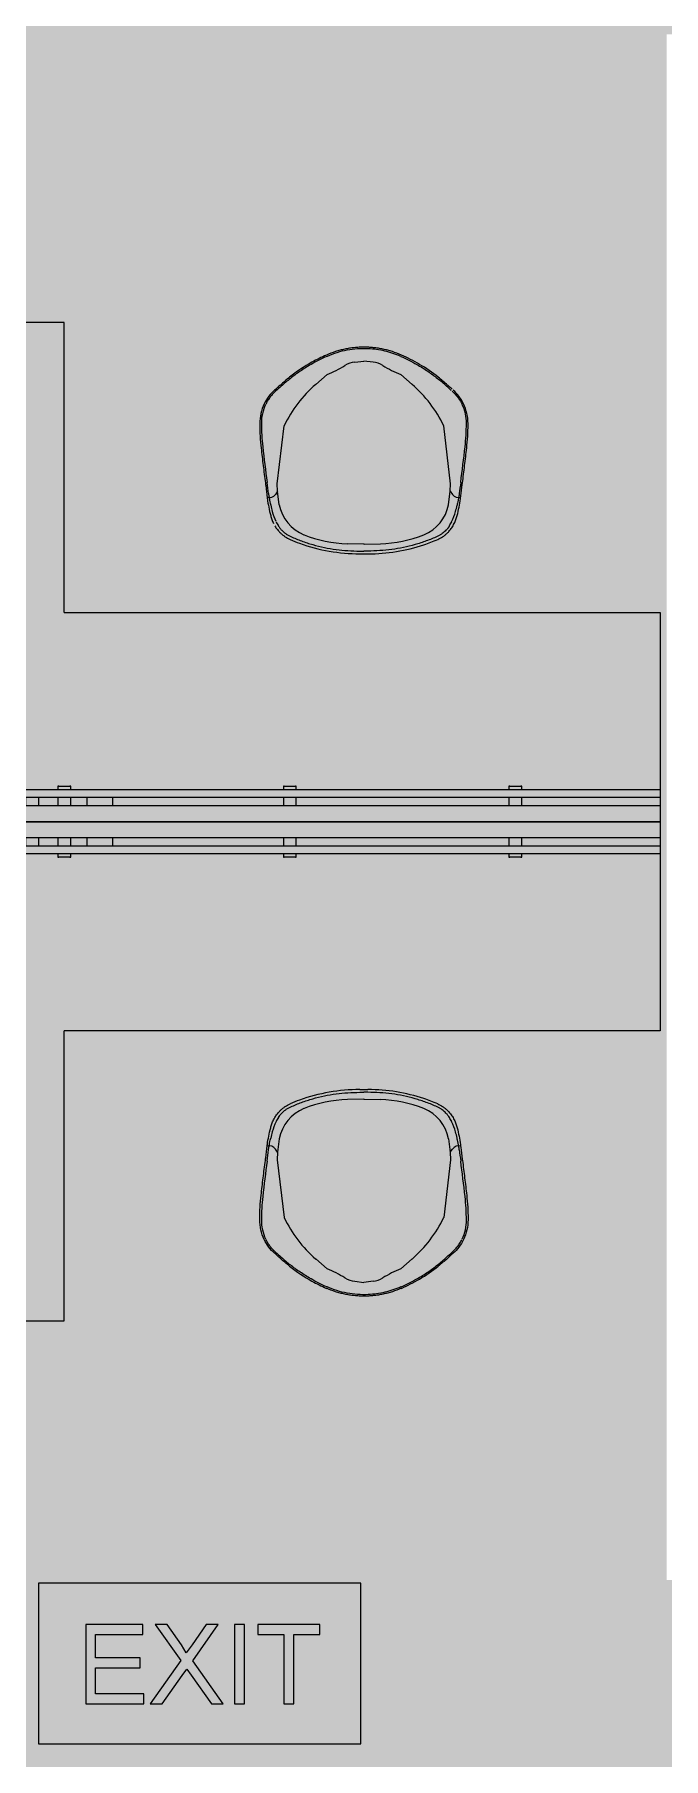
# Model space of a CAD drawing. Header units: millimetres. Extents: x 15878 to 679837, y -72324 to 391440.
# Drawn here: x 46977 to 48929, y 34853 to 40207 of the extents above; entities that cross this region are included whole.
import ezdxf

# ---------------------------------------------------------------- set-up
doc = ezdxf.new("R2010")
doc.units = ezdxf.units.MM
for name, color, linetype, lineweight in [('A-DETL-GENF', 92, 'Continuous', 5), ('A-GENM', 13, 'Continuous', 5), ('I-FURN', 30, 'Continuous', 5)]:
    doc.layers.add(name, color=color, linetype=linetype, lineweight=lineweight)

# ---------------------------------------------------------------- blocks, each defined once
blk = doc.blocks.new('HermanMiller_Collection_Eames_UpholsteredMoldedArmChair - Upholstered Plastic 4-leg Base-2637177-1_F')
at = {"layer": 'I-FURN', "color": 41}
for p, q in [((-126.3, 323.3), (-123.6, 323.3)), ((60.2, 269.1), (-119.6, 247.9)), ((83.2, 268), (60.2, 269.1)), ((83.2, 268), (93.3, 274.9)), ((125.4, 262.7), (83.2, 268)), ((-248.3, 149.5), (-278.9, 114.2)), ((-317.6, 28.4), (-320.8, 0.1)), ((247.9, 0.6), (246.6, 51.1)), ((247.9, -0.4), (247.9, 0.6)), ((247.9, 0.4), (247.9, -0.6)), ((269.4, 12.7), (269.4, 0)), ((269.4, -12.7), (269.4, 0)), ((278, 12.7), (278, 0)), ((278, 0), (278, -12.7)), ((-317.6, -28.4), (-320.8, -0.1)), ((247.9, -0.6), (246.6, -51.1)), ((-248.3, -149.5), (-278.9, -114.2)), ((60.2, -269.1), (-119.6, -247.9)), ((125.4, -262.7), (83.2, -268)), ((83.2, -268), (60.2, -269.1)), ((83.2, -268), (93.3, -274.9)), ((-123.6, -323.3), (-126.3, -323.3))]:
    blk.add_line(p, q, dxfattribs=at)
for centre, radius, start, end in [((80.8, 293.1), 22.1, 304.3061, 19.3416), ((146.9, -97.6), 531.3, 141.8154, 150.8342), ((52.9, -111.3), 398.4, 115.6446, 139.1162), ((101.6, 138.8), 126.2, 21.9526, 79.1526), ((-271.2, 12.7), 549.2, 19.8885, 23.2032), ((146.9, -97.6), 531.3, 150.8342, 156.2578), ((-139.8, 41.4), 386.6, 1.4334, 21.9526), ((-271.2, 12.7), 549.2, 0, 19.8885), ((-608, 246), 354.5, 328.1153, 338.1707), ((-244.7, 20), 73.4, 148.1153, 173.4244), ((-244.7, -20), 73.4, 186.5756, 211.8847), ((-139.8, -41.4), 386.6, 338.0474, 358.5666), ((-271.2, -12.7), 549.2, 341.549, 0), ((-608, -246), 354.5, 21.8293, 31.8847), ((146.9, 97.6), 531.3, 203.7422, 210.5889), ((52.9, 111.3), 398.4, 220.8838, 244.3554), ((146.9, 97.6), 531.3, 210.5889, 218.1846), ((101.6, -138.8), 126.2, 280.8474, 338.0474), ((-271.2, -12.7), 549.2, 336.7968, 341.549), ((80.8, -293.1), 22.1, 340.6584, 55.6939)]:
    blk.add_arc(centre, radius, start, end, dxfattribs=at)
for centre, major_axis, ratio, start_param, end_param in [((-201.2, 300.4), (68, 75.2), 0.015729, 1.944615, 2.206038), ((-127.5, 180.8), (0, 137.5), 0.997902, 6.280317, 6.723004), ((-129, -349.6), (0, 667.8), 0.997902, 6.17094, 6.280317), ((-732.9, -5718.7), (0, 6070.9), 0.997902, 6.152583, 6.17094), ((57.5, 301.4), (-79.4, 10.4), 0.012863, 1.554281, 2.001245), ((53.6, -1296.3), (0, 1593.4), 0.465035, 6.157548, 6.183609), ((106.4, -411.2), (0, 701), 0.465035, 6.060021, 6.159998), ((124.5, -234.1), (0, 519.8), 0.465035, 6.001994, 6.057858), ((87.2, -417.5), (0, 836.6), 0.665393, 0.633807, 0.689312), ((87.2, 417.5), (0, 836.6), 0.665393, 2.45228, 2.507786), ((-201.2, -300.4), (-68, 75.2), 0.015729, 0.935555, 1.196978), ((124.5, 234.1), (0, 519.8), 0.465035, 3.36692, 3.422784), ((-127.5, -180.8), (0, 137.5), 0.997902, 2.701774, 3.144461), ((-129, 349.6), (0, 667.8), 0.997902, 3.144461, 3.253838), ((-732.9, 5718.7), (0, 6070.9), 0.997902, 3.253838, 3.272195), ((57.5, -301.4), (79.4, 10.4), 0.012863, 1.140348, 1.587312), ((53.6, 1296.3), (0, 1593.4), 0.465035, 3.241169, 3.26723), ((106.4, 411.2), (0, 701), 0.465035, 3.264779, 3.364757)]:
    blk.add_ellipse(centre, major_axis=major_axis, ratio=ratio, start_param=start_param, end_param=end_param, dxfattribs=at)
for points in [[(-187.7, 309.5), (-178, 314.1), (-158, 321), (-137, 323.3), (-126.3, 323.3)], [(-123.6, 323.3), (-111.4, 323.3), (-86.9, 322.5), (-62.5, 320.4), (-50.3, 319.1)], [(-246.3, 259.4), (-243.8, 262.1), (-238.7, 267.8), (-233.3, 273.9), (-230.6, 277.1)], [(-230.6, 277.1), (-224.8, 283.7), (-211.9, 295.7), (-196.2, 305.3), (-187.7, 309.5)], [(-227.1, 273.9), (-224.5, 276.9), (-219, 282.6), (-209.6, 290.7), (-199.3, 298), (-191.8, 302.2), (-188, 304.1)], [(-50.3, 319.1), (-32.3, 317), (3.7, 312.8), (39.7, 308.2), (57.7, 305.9)], [(57.7, 305.9), (61.2, 305.4), (68.2, 304.5), (78.3, 303.2), (87.7, 302.1), (93.3, 301.4), (95.9, 301.1)], [(90.5, 296.1), (94.4, 295.6), (101.9, 294.5), (112, 292.6), (120.6, 290.7), (125.2, 289.7), (127.2, 289.2)], [(95.9, 301.1), (97.4, 300.9), (100.4, 300.6), (104.2, 300.1), (106.4, 299.8), (107.4, 299.7)], [(107.4, 299.7), (116, 298.5), (133.3, 295.7), (150.4, 291.7), (159, 289.4)], [(159, 289.4), (161.2, 288.9), (165.4, 287.6), (169.6, 286.3), (171.8, 285.5)], [(171.8, 285.5), (173.5, 285), (177.3, 283.5), (183.7, 280.6), (188.4, 278), (190.9, 276.7)], [(-270.7, 230.9), (-266.7, 235.8), (-258.7, 245.5), (-250.5, 254.8), (-246.3, 259.4)], [(224.3, 227.1), (229.2, 216.2), (238.6, 193.9), (249.9, 158.8), (258.7, 122.9), (264.9, 86.4), (268.6, 49.6), (269.4, 25), (269.4, 12.7)], [(224.3, -227.1), (229.2, -216.2), (238.6, -193.9), (249.9, -158.8), (258.7, -122.9), (264.9, -86.4), (268.6, -49.6), (269.4, -25), (269.4, -12.7)], [(-246.3, -259.4), (-250.5, -254.8), (-258.7, -245.5), (-266.7, -235.8), (-270.7, -230.9)], [(-230.6, -277.1), (-233.3, -273.9), (-238.7, -267.8), (-243.8, -262.1), (-246.3, -259.4)], [(-187.7, -309.5), (-196.2, -305.3), (-211.9, -295.7), (-224.8, -283.7), (-230.6, -277.1)], [(-227.1, -273.9), (-224.5, -276.9), (-219, -282.6), (-209.6, -290.7), (-199.3, -298), (-191.8, -302.2), (-188, -304.1)], [(-126.3, -323.3), (-137, -323.3), (-158, -321), (-178, -314.1), (-187.7, -309.5)], [(-50.3, -319.1), (-62.5, -320.4), (-86.9, -322.5), (-111.4, -323.3), (-123.6, -323.3)], [(57.7, -305.9), (39.7, -308.2), (3.7, -312.8), (-32.3, -317), (-50.3, -319.1)], [(95.9, -301.1), (93.3, -301.4), (87.7, -302.1), (78.3, -303.2), (68.2, -304.5), (61.2, -305.4), (57.7, -305.9)], [(90.5, -296.1), (94.4, -295.6), (101.9, -294.5), (112, -292.6), (120.6, -290.7), (125.2, -289.7), (127.2, -289.2)], [(107.4, -299.7), (106.4, -299.8), (104.2, -300.1), (100.4, -300.6), (97.4, -300.9), (95.9, -301.1)], [(159, -289.4), (150.4, -291.7), (133.3, -295.7), (116, -298.5), (107.4, -299.7)], [(171.8, -285.5), (169.6, -286.3), (165.4, -287.6), (161.2, -288.9), (159, -289.4)], [(190.9, -276.7), (188.4, -278), (183.7, -280.6), (177.3, -283.5), (173.5, -285), (171.8, -285.5)]]:
    blk.add_open_spline(points, degree=3, dxfattribs=at)
for points, knots in [([(190.9, 276.7), (192.9, 275.5), (196.9, 273), (202.8, 268.7), (208.8, 263.6), (213.7, 258.8), (217.4, 254.7), (221, 250.3), (226.9, 242.2), (231.1, 234.5), (233.6, 229.1)], [-1, -1, -1, -1, -0.875, -0.75, -0.625, -0.5, -0.4375, -0.375, -0.25, 0, 0, 0, 0]), ([(-335.2, 114.4), (-331.4, 123), (-323.4, 139.9), (-311.4, 162.3), (-299.9, 181.7), (-289.1, 198.3), (-278, 213.9), (-270.6, 223.5), (-266.9, 228.1)], [0, 0, 0, 0, 0.2, 0.4, 0.55, 0.7, 0.85, 1, 1, 1, 1]), ([(191.6, 265.2), (193.5, 264.1), (197.7, 261.2), (205.9, 254.1), (213.8, 245.2), (220.2, 235.3), (223, 229.9), (224.3, 227.1)], [0, 0, 0, 0, 0.2, 0.4, 0.7, 0.85, 1, 1, 1, 1]), ([(-339.4, -116.3), (-343.4, -107.1), (-348.7, -93.1), (-354.3, -74.1), (-357.7, -59.7), (-360.4, -45), (-362.3, -30), (-363.5, -15), (-363.9, 0), (-363.5, 15), (-362.3, 30), (-360.4, 45), (-357.7, 59.7), (-354.3, 74.1), (-348.7, 93.1), (-343.4, 107.1), (-339.4, 116.3)], [-1, -1, -1, -1, -0.875, -0.8125, -0.75, -0.6875, -0.625, -0.5625, -0.5, -0.4375, -0.375, -0.3125, -0.25, -0.1875, -0.125, 0, 0, 0, 0]), ([(-335.2, -114.4), (-338.7, -106.5), (-344.9, -90.4), (-354.5, -56.8), (-359.6, -19.8), (-359.2, 19.7), (-355, 52.4), (-347.2, 84.3), (-339.5, 104.5), (-335.2, 114.4)], [0, 0, 0, 0, 0.111111, 0.222222, 0.444444, 0.583333, 0.722222, 0.861111, 1, 1, 1, 1]), ([(-335.2, -114.4), (-331.4, -123), (-323.4, -139.9), (-311.4, -162.3), (-299.9, -181.7), (-289.1, -198.3), (-278, -213.9), (-270.6, -223.5), (-266.9, -228.1)], [0, 0, 0, 0, 0.2, 0.4, 0.55, 0.7, 0.85, 1, 1, 1, 1]), ([(233.6, -229.1), (231.1, -234.5), (226.9, -242.2), (221, -250.3), (217.4, -254.7), (213.7, -258.8), (208.8, -263.6), (202.8, -268.7), (196.9, -273), (192.9, -275.5), (190.9, -276.7)], [-1, -1, -1, -1, -0.75, -0.625, -0.5625, -0.5, -0.375, -0.25, -0.125, 0, 0, 0, 0]), ([(191.6, -265.2), (193.5, -264.1), (197.7, -261.2), (205.9, -254.1), (213.8, -245.2), (220.2, -235.3), (223, -229.9), (224.3, -227.1)], [0, 0, 0, 0, 0.2, 0.4, 0.7, 0.85, 1, 1, 1, 1])]:
    blk.add_open_spline(points, degree=3, knots=knots, dxfattribs=at)
blk = doc.blocks.new('HermanMiller_Collection_Eames_UpholsteredMoldedArmChair - Upholstered Plastic 4-leg Base-V36-1_F')
at = {"layer": 'I-FURN', "color": 41}
for p, q in [((-123.6, 323.3), (-126.3, 323.3)), ((60.2, 269.1), (-119.6, 247.9)), ((83.2, 268), (60.2, 269.1)), ((83.2, 268), (93.3, 274.9)), ((125.4, 262.7), (83.2, 268)), ((-248.3, 149.5), (-278.9, 114.2)), ((-317.6, 28.4), (-320.8, 0.1)), ((247.9, 0.6), (246.6, 51.1)), ((247.9, -0.4), (247.9, 0.6)), ((247.9, 0.4), (247.9, -0.6)), ((269.4, 12.7), (269.4, 0)), ((278, 0), (278, 12.7)), ((-317.6, -28.4), (-320.8, -0.1)), ((247.9, -0.6), (246.6, -51.1)), ((269.4, -12.7), (269.4, 0)), ((278, -12.7), (278, 0)), ((-248.3, -149.5), (-278.9, -114.2)), ((60.2, -269.1), (-119.6, -247.9)), ((125.4, -262.7), (83.2, -268)), ((83.2, -268), (60.2, -269.1)), ((83.2, -268), (93.3, -274.9)), ((-126.3, -323.3), (-123.6, -323.3))]:
    blk.add_line(p, q, dxfattribs=at)
for centre, radius, start, end in [((80.8, 293.1), 22.1, 304.3061, 19.3416), ((146.9, -97.6), 531.3, 141.8154, 149.4111), ((52.9, -111.3), 398.4, 115.6446, 139.1162), ((101.6, 138.8), 126.2, 21.9526, 79.1526), ((-271.2, 12.7), 549.2, 18.451, 23.2032), ((146.9, -97.6), 531.3, 149.4111, 156.2578), ((-139.8, 41.4), 386.6, 1.4334, 21.9526), ((-271.2, 12.7), 549.2, 0, 18.451), ((-608, 246), 354.5, 328.1153, 338.1707), ((-244.7, 20), 73.4, 148.1153, 173.4244), ((-244.7, -20), 73.4, 186.5756, 211.8847), ((-139.8, -41.4), 386.6, 338.0474, 358.5666), ((-271.2, -12.7), 549.2, 340.1115, 360), ((-608, -246), 354.5, 21.8293, 31.8847), ((146.9, 97.6), 531.3, 203.7422, 209.1658), ((52.9, 111.3), 398.4, 220.8838, 244.3554), ((146.9, 97.6), 531.3, 209.1658, 218.1846), ((101.6, -138.8), 126.2, 280.8474, 338.0474), ((-271.2, -12.7), 549.2, 336.7968, 340.1115), ((80.8, -293.1), 22.1, 340.6584, 55.6939)]:
    blk.add_arc(centre, radius, start, end, dxfattribs=at)
for centre, major_axis, ratio, start_param, end_param in [((-201.2, 300.4), (68, 75.2), 0.015729, 1.980893, 2.206038), ((-127.5, 180.8), (0, 137.5), 0.997902, 6.280317, 6.723004), ((-129, -349.6), (0, 667.8), 0.997902, 6.17094, 6.280317), ((-732.9, -5718.7), (0, 6070.9), 0.997902, 6.152583, 6.17094), ((57.5, 301.4), (-79.4, 10.4), 0.012863, 1.554281, 2.001245), ((53.6, -1296.3), (0, 1593.4), 0.465035, 6.157548, 6.183609), ((106.4, -411.2), (0, 701), 0.465035, 6.060021, 6.159998), ((124.5, -234.1), (0, 519.8), 0.465035, 6.001994, 6.057858), ((87.2, -417.5), (0, 836.6), 0.665393, 0.633807, 0.689312), ((87.2, 417.5), (0, 836.6), 0.665393, 2.45228, 2.507786), ((-201.2, -300.4), (-68, 75.2), 0.015729, 0.935555, 1.196978), ((124.5, 234.1), (0, 519.8), 0.465035, 3.36692, 3.422784), ((-127.5, -180.8), (0, 137.5), 0.997902, 2.701774, 3.144461), ((-129, 349.6), (0, 667.8), 0.997902, 3.144461, 3.253838), ((-732.9, 5718.7), (0, 6070.9), 0.997902, 3.253838, 3.272195), ((57.5, -301.4), (79.4, 10.4), 0.012863, 1.140348, 1.587312), ((53.6, 1296.3), (0, 1593.4), 0.465035, 3.241169, 3.26723), ((106.4, 411.2), (0, 701), 0.465035, 3.264779, 3.35998)]:
    blk.add_ellipse(centre, major_axis=major_axis, ratio=ratio, start_param=start_param, end_param=end_param, dxfattribs=at)
for points in [[(-126.3, 323.3), (-137, 323.3), (-158, 321), (-178, 314.1), (-187.7, 309.5)], [(-50.3, 319.1), (-62.5, 320.4), (-86.9, 322.5), (-111.4, 323.3), (-123.6, 323.3)], [(-187.7, 309.5), (-196.2, 305.3), (-211.9, 295.7), (-224.8, 283.7), (-230.6, 277.1)], [(-227.1, 273.9), (-224.5, 276.9), (-219, 282.6), (-209.6, 290.7), (-199.3, 298), (-191.8, 302.2), (-188, 304.1)], [(57.7, 305.9), (39.7, 308.2), (3.7, 312.8), (-32.3, 317), (-50.3, 319.1)], [(95.9, 301.1), (93.3, 301.4), (87.7, 302.1), (78.3, 303.2), (68.2, 304.5), (61.2, 305.4), (57.7, 305.9)], [(90.5, 296.1), (94.4, 295.6), (101.9, 294.5), (112, 292.6), (120.6, 290.7), (125.2, 289.7), (127.2, 289.2)], [(107.4, 299.7), (106.4, 299.8), (104.2, 300.1), (100.4, 300.6), (97.4, 300.9), (95.9, 301.1)], [(159, 289.4), (150.4, 291.7), (133.3, 295.7), (116, 298.5), (107.4, 299.7)], [(171.8, 285.5), (169.6, 286.3), (165.4, 287.6), (161.2, 288.9), (159, 289.4)], [(190.9, 276.7), (188.4, 278), (183.7, 280.6), (177.3, 283.5), (173.5, 285), (171.8, 285.5)], [(-246.3, 259.4), (-250.5, 254.8), (-258.7, 245.5), (-266.7, 235.8), (-270.7, 230.9)], [(224.3, 227.1), (229.2, 216.2), (238.6, 193.9), (249.9, 158.8), (258.7, 122.9), (264.9, 86.4), (268.6, 49.6), (269.4, 25), (269.4, 12.7)], [(224.3, -227.1), (229.2, -216.2), (238.6, -193.9), (249.9, -158.8), (258.7, -122.9), (264.9, -86.4), (268.6, -49.6), (269.4, -25), (269.4, -12.7)], [(-270.7, -230.9), (-266.7, -235.8), (-258.7, -245.5), (-250.5, -254.8), (-246.3, -259.4)], [(-246.3, -259.4), (-243.8, -262.1), (-238.7, -267.8), (-233.3, -273.9), (-230.6, -277.1)], [(-230.6, -277.1), (-224.8, -283.7), (-211.9, -295.7), (-196.2, -305.3), (-187.7, -309.5)], [(-227.1, -273.9), (-224.5, -276.9), (-219, -282.6), (-209.6, -290.7), (-199.3, -298), (-191.8, -302.2), (-188, -304.1)], [(-187.7, -309.5), (-178, -314.1), (-158, -321), (-137, -323.3), (-126.3, -323.3)], [(-123.6, -323.3), (-111.4, -323.3), (-86.9, -322.5), (-62.5, -320.4), (-50.3, -319.1)], [(-50.3, -319.1), (-32.3, -317), (3.7, -312.8), (39.7, -308.2), (57.7, -305.9)], [(57.7, -305.9), (61.2, -305.4), (68.2, -304.5), (78.3, -303.2), (87.7, -302.1), (93.3, -301.4), (95.9, -301.1)], [(90.5, -296.1), (94.4, -295.6), (101.9, -294.5), (112, -292.6), (120.6, -290.7), (125.2, -289.7), (127.2, -289.2)], [(95.9, -301.1), (97.4, -300.9), (100.4, -300.6), (104.2, -300.1), (106.4, -299.8), (107.4, -299.7)], [(107.4, -299.7), (116, -298.5), (133.3, -295.7), (150.4, -291.7), (159, -289.4)], [(159, -289.4), (161.2, -288.9), (165.4, -287.6), (169.6, -286.3), (171.8, -285.5)], [(171.8, -285.5), (173.5, -285), (177.3, -283.5), (181.6, -281.5), (183.8, -280.4)]]:
    blk.add_open_spline(points, degree=3, dxfattribs=at)
for points, knots in [([(-233.4, 273.8), (-235.2, 271.8), (-239.6, 266.8), (-243.8, 262.1), (-246.3, 259.4)], [0.1741418, 0.1741418, 0.1741418, 0.1741418, 0.5, 1, 1, 1, 1]), ([(233.6, 229.1), (231.1, 234.5), (226.9, 242.2), (221, 250.3), (217.4, 254.7), (213.7, 258.8), (208.8, 263.6), (202.8, 268.7), (196.9, 273), (192.9, 275.5), (190.9, 276.7)], [0, 0, 0, 0, 0.25, 0.375, 0.4375, 0.5, 0.625, 0.75, 0.875, 1, 1, 1, 1]), ([(-335.2, 114.4), (-331.4, 123), (-323.4, 139.9), (-311.4, 162.3), (-299.9, 181.7), (-289.1, 198.3), (-278, 213.9), (-270.6, 223.5), (-266.9, 228.1)], [0, 0, 0, 0, 0.2, 0.4, 0.55, 0.7, 0.85, 1, 1, 1, 1]), ([(191.6, 265.2), (193.5, 264.1), (197.7, 261.2), (205.9, 254.1), (213.8, 245.2), (220.2, 235.3), (223, 229.9), (224.3, 227.1)], [0, 0, 0, 0, 0.2, 0.4, 0.7, 0.85, 1, 1, 1, 1]), ([(-339.4, 116.3), (-343.4, 107.1), (-348.7, 93.1), (-354.3, 74.1), (-357.7, 59.7), (-360.4, 45), (-362.3, 30), (-363.5, 15), (-363.9, 0), (-363.5, -15), (-362.3, -30), (-360.4, -45), (-357.7, -59.7), (-354.3, -74.1), (-348.7, -93.1), (-343.4, -107.1), (-339.4, -116.3)], [0, 0, 0, 0, 0.125, 0.1875, 0.25, 0.3125, 0.375, 0.4375, 0.5, 0.5625, 0.625, 0.6875, 0.75, 0.8125, 0.875, 1, 1, 1, 1]), ([(-335.2, 114.4), (-338.7, 106.5), (-344.9, 90.4), (-354.5, 56.8), (-359.6, 19.8), (-359.2, -19.7), (-355, -52.4), (-347.2, -84.3), (-339.5, -104.5), (-335.2, -114.4)], [0, 0, 0, 0, 0.111111, 0.222222, 0.444444, 0.583333, 0.722222, 0.861111, 1, 1, 1, 1]), ([(-335.2, -114.4), (-331.4, -123), (-323.4, -139.9), (-311.4, -162.3), (-299.9, -181.7), (-289.1, -198.3), (-278, -213.9), (-270.6, -223.5), (-266.9, -228.1)], [0, 0, 0, 0, 0.2, 0.4, 0.55, 0.7, 0.85, 1, 1, 1, 1]), ([(190.9, -276.7), (192.9, -275.5), (196.9, -273), (202.8, -268.7), (207.8, -264.4), (211.7, -260.7), (215.5, -256.8), (220.1, -251.5), (226.9, -242.2), (231.1, -234.5), (233.6, -229.1)], [0, 0, 0, 0, 0.125, 0.25, 0.375, 0.4375, 0.5, 0.625, 0.75, 1, 1, 1, 1]), ([(191.6, -265.2), (193.5, -264.1), (197.7, -261.2), (205.9, -254.1), (213.8, -245.2), (220.2, -235.3), (223, -229.9), (224.3, -227.1)], [0, 0, 0, 0, 0.2, 0.4, 0.7, 0.85, 1, 1, 1, 1])]:
    blk.add_open_spline(points, degree=3, knots=knots, dxfattribs=at)
blk = doc.blocks.new('DLN_Desk - DLN_Desk-V115-1_F')
at = {"layer": 'I-FURN', "color": 41}
for p, q in [((0, 0), (2500, 0)), ((2500, 0), (2500, -50)), ((0, 0), (0, -1550)), ((50, -1550), (50, -50)), ((2500, -50), (50, -50)), ((450, -50), (450, -75)), ((530, -50), (530, -75)), ((570, -50), (570, -75)), ((630, -50), (630, -75)), ((670, -75), (670, -50)), ((720, -50), (720, -75)), ((800, -50), (800, -75)), ((1330, -50), (1330, -75)), ((1370, -75), (1370, -50)), ((2030, -50), (2030, -75)), ((2070, -75), (2070, -50)), ((2500, -50), (2500, -75)), ((75, -75), (2500, -75)), ((75, -75), (75, -1550)), ((100, -1550), (100, -100)), ((2500, -100), (100, -100)), ((630, -100), (630, -110)), ((670, -110), (670, -100)), ((1330, -100), (1330, -110)), ((1370, -110), (1370, -100)), ((2030, -100), (2030, -110)), ((2070, -110), (2070, -100)), ((2500, -75), (2500, -100)), ((2500, -100), (2500, -650)), ((630, -110), (632.7, -110)), ((670, -110), (630, -110)), ((667.3, -110), (670, -110)), ((1330, -110), (1332.7, -110)), ((1370, -110), (1330, -110)), ((1367.3, -110), (1370, -110)), ((2030, -110), (2032.7, -110)), ((2070, -110), (2030, -110)), ((2067.3, -110), (2070, -110)), ((650, -1550), (650, -650)), ((2500, -650), (650, -650)), ((0, -1550), (50, -1550)), ((50, -1550), (75, -1550)), ((75, -1550), (100, -1550)), ((104.4, -1550), (650, -1550))]:
    blk.add_line(p, q, dxfattribs=at)
blk = doc.blocks.new('DLN_Desk - DLN_Desk-4393919-1_F')
at = {"layer": 'I-FURN', "color": 41}
for p, q in [((50, 1550), (0, 1550)), ((0, 1550), (0, 0)), ((50, 50), (50, 1550)), ((75, 1550), (50, 1550)), ((100, 1550), (75, 1550)), ((75, 1550), (75, 75)), ((100, 100), (100, 1550)), ((650, 1550), (100, 1550)), ((650, 650), (650, 1550)), ((650, 650), (2500, 650)), ((2500, 650), (2500, 100)), ((630, 110), (630, 100)), ((630, 110), (670, 110)), ((632.7, 110), (630, 110)), ((670, 110), (667.3, 110)), ((670, 100), (670, 110)), ((1330, 110), (1330, 100)), ((1330, 110), (1370, 110)), ((1332.7, 110), (1330, 110)), ((1370, 110), (1367.3, 110)), ((1370, 100), (1370, 110)), ((2030, 110), (2030, 100)), ((2030, 110), (2070, 110)), ((2032.7, 110), (2030, 110)), ((2070, 110), (2067.3, 110)), ((2070, 100), (2070, 110)), ((2500, 75), (75, 75)), ((100, 100), (2500, 100)), ((450, 75), (450, 50)), ((530, 75), (530, 50)), ((570, 75), (570, 50)), ((630, 75), (630, 50)), ((670, 50), (670, 75)), ((720, 75), (720, 50)), ((800, 75), (800, 50)), ((1330, 75), (1330, 50)), ((1370, 50), (1370, 75)), ((2030, 75), (2030, 50)), ((2070, 50), (2070, 75)), ((2500, 100), (2500, 75)), ((2500, 75), (2500, 50)), ((2500, 0), (0, 0)), ((50, 50), (2500, 50)), ((2500, 50), (2500, 0))]:
    blk.add_line(p, q, dxfattribs=at)
blk = doc.blocks.new('DLN_EXIT Sign Board - DLN_EXIT Sign Board-3618793-1_F')
at = {"layer": 'A-GENM'}
h = blk.add_hatch(color=21, dxfattribs=at)
h.paths.add_polyline_path([(-500, -250), (500, -250), (500, 250), (-500, 250), (-500, -125)], flags=0)
h.paths.add_polyline_path([(-153.8, -125), (-59, 9.1), (-138.5, 121.2), (-101.6, 121.2), (-41.7, 33.5), (20.3, 121.2), (57.7, 121.2), (-21.8, 8.8), (73.1, -125), (36.2, -125), (-41.7, -19.4), (-116.4, -125)], flags=0)
h.paths.add_polyline_path([(138.5, -125), (107.7, -125), (107.7, 121.2), (138.5, 121.2), (138.5, -35.8)], flags=0)
h.paths.add_polyline_path([(-322.1, -125), (-353.8, -125), (-353.8, 121.2), (-176.9, 121.2), (-176.9, 90.4), (-323.1, 90.4), (-322.1, 17.3), (-184.6, 17.3), (-184.6, -13.5), (-323.1, -13.5), (-322.1, -94.2), (-173.1, -94.2), (-173.1, -125)], flags=0)
h.paths.add_polyline_path([(292.3, -125), (261.5, -125), (261.5, 90.4), (180.8, 90.4), (180.8, 121.2), (373.1, 121.2), (373.1, 90.4), (292.3, 90.4), (292.3, -35.8)], flags=0)
for points in [[(-353.8, -125), (-173.1, -125), (-173.1, -94.2), (-323.1, -94.2), (-322.1, -13.5), (-184.6, -13.5), (-184.6, 17.3), (-323.1, 17.3), (-322.1, 90.4), (-176.9, 90.4), (-176.9, 121.2), (-353.8, 121.2)], [(73.1, -125), (-21.8, 8.8), (57.7, 121.2), (20.3, 121.2), (-41.7, 33.5), (-101.6, 121.2), (-138.5, 121.2), (-59, 9.1), (-153.8, -125), (-116.4, -125), (-40.2, -17.3), (36.2, -125)], [(138.5, -125), (138.5, 121.2), (107.7, 121.2), (107.7, -125)], [(261.5, -125), (292.3, -125), (292.3, 90.4), (373.1, 90.4), (373.1, 121.2), (180.8, 121.2), (180.8, 90.4), (261.5, 90.4)]]:
    blk.add_hatch(color=253, dxfattribs=at).paths.add_polyline_path(points, flags=0)
at = {"layer": 'A-GENM', "color": 41}
for p, q in [((500, 250), (-500, 250)), ((-500, 250), (-500, -250)), ((500, -250), (500, 250)), ((-176.9, 121.2), (-353.8, 121.2)), ((-353.8, 121.2), (-353.8, -125)), ((-176.9, 90.4), (-176.9, 121.2)), ((-101.6, 121.2), (-138.5, 121.2)), ((-138.5, 121.2), (-59, 9.1)), ((-56.8, 58.1), (-101.6, 121.2)), ((20.3, 121.2), (-24, 58.5)), ((-21.8, 8.8), (57.7, 121.2)), ((57.7, 121.2), (20.3, 121.2)), ((138.5, 121.2), (107.7, 121.2)), ((107.7, 121.2), (107.7, -125)), ((138.5, -125), (138.5, 121.2)), ((373.1, 121.2), (180.8, 121.2)), ((180.8, 121.2), (180.8, 90.4)), ((373.1, 90.4), (373.1, 121.2)), ((-323.1, 17.3), (-323.1, 90.4)), ((-323.1, 90.4), (-176.9, 90.4)), ((-41.7, 33.5), (-56.8, 58.1)), ((-24, 58.5), (-41.7, 33.5)), ((180.8, 90.4), (261.5, 90.4)), ((261.5, 90.4), (261.5, -125)), ((292.3, -125), (292.3, 90.4)), ((292.3, 90.4), (373.1, 90.4)), ((-184.6, 17.3), (-323.1, 17.3)), ((-184.6, -13.5), (-184.6, 17.3)), ((-59, 9.1), (-153.8, -125)), ((73.1, -125), (-21.8, 8.8)), ((-323.1, -94.2), (-323.1, -13.5)), ((-323.1, -13.5), (-184.6, -13.5)), ((-116.4, -125), (-54.7, -37.6)), ((-54.7, -37.6), (-40.2, -17.3)), ((-40.2, -17.3), (-27, -35.8)), ((-27, -35.8), (36.2, -125)), ((-173.1, -94.2), (-323.1, -94.2)), ((-173.1, -125), (-173.1, -94.2)), ((-353.8, -125), (-173.1, -125)), ((-153.8, -125), (-116.4, -125)), ((36.2, -125), (73.1, -125)), ((107.7, -125), (138.5, -125)), ((261.5, -125), (292.3, -125)), ((-500, -250), (500, -250))]:
    blk.add_line(p, q, dxfattribs=at)

msp = doc.modelspace()

# ---------------------------------------------------------------- hatches: boundary and pattern name
at = {"layer": 'A-DETL-GENF', "transparency": 33554585}
msp.add_hatch(color=51, dxfattribs=at).paths.add_polyline_path([(37739.3, 7707.5), (39939.3, 7707.5), (39939.3, 9957.5), (41139.3, 9957.5), (41139.3, 11657.5), (39939.3, 11657.5), (39939.3, 31607.5), (42039.3, 31607.5), (42039.3, 30407.5), (43739.3, 30407.5), (43739.3, 31607.5), (52639.3, 31607.5), (52639.3, 33757.5), (52039.3, 33757.5), (52039.3, 34557.5), (50839.3, 34557.5), (50839.3, 35407.5), (48939.3, 35407.5), (48939.3, 40207.5), (52639.3, 40207.5), (52639.3, 45557.5), (37789.3, 45557.5), (37789.3, 33507.5), (37339.3, 33507.5), (37339.3, 8307.5), (37739.3, 8307.5)], flags=0)

# ---------------------------------------------------------------- block references
at = {"layer": 'A-GENM', "color": 41}
msp.add_blockref('DLN_EXIT Sign Board - DLN_EXIT Sign Board-3618793-1_F', (47489.7, 35147.7), dxfattribs=at)
at = {"layer": 'I-FURN', "color": 41}
for name in ['DLN_Desk - DLN_Desk-4393919-1_F', 'DLN_Desk - DLN_Desk-V115-1_F']:
    msp.add_blockref(name, (46419.3, 37762.4), dxfattribs=at)
for name, p, rotation in [('HermanMiller_Collection_Eames_UpholsteredMoldedArmChair - Upholstered Plastic 4-leg Base-V36-1_F', (47999.3, 38872.4), 270.0000000000002), ('HermanMiller_Collection_Eames_UpholsteredMoldedArmChair - Upholstered Plastic 4-leg Base-2637177-1_F', (47999.3, 36652.4), 90.00000000000007)]:
    msp.add_blockref(name, p, dxfattribs=dict(at, rotation=rotation))

doc.saveas('drawing.dxf')
